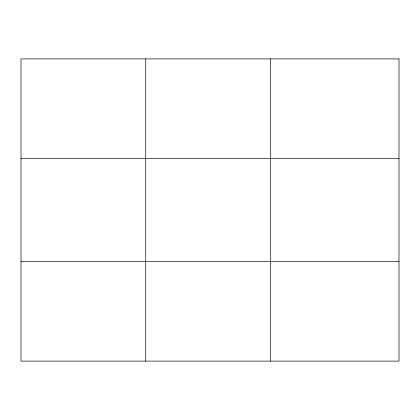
<?xml version="1.0" encoding="UTF-8"?>
<svg xmlns="http://www.w3.org/2000/svg" width="420" height="420" viewBox="0 0 420 420"><rect width="100%" height="100%" fill="white"/><g stroke="black" fill="none" stroke-linecap="round" stroke-linejoin="round"><path stroke-width="0.63" d="M145.74 58.889L145.74 361.111M270.48 58.889L270.48 361.111M21 158.624L399 158.624M21 261.377L399 261.377M399 58.889L399 361.111L21 361.111L21 58.889L399 58.889"/></g></svg>
